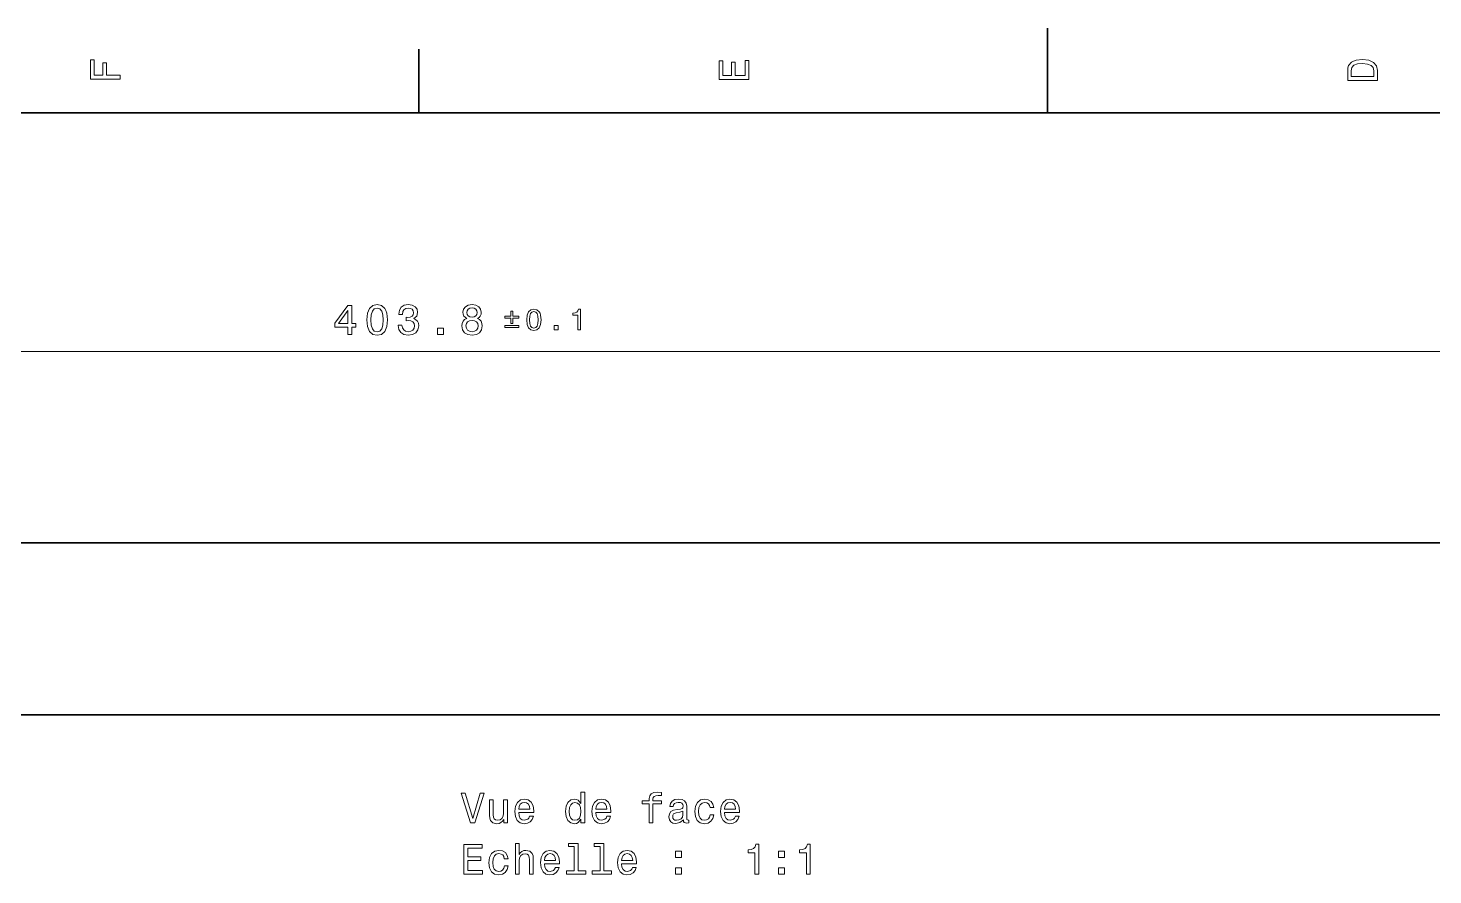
# Model space of a CAD drawing. Extents: x -898 to 594, y 0 to 420.
# Drawn here: x 176.7 to 342.5, y 320 to 420 of the extents above; entities that cross this region are included whole.
import ezdxf

# ---------------------------------------------------------------- set-up
doc = ezdxf.new("R2010")
doc.units = 0

msp = doc.modelspace()

# ---------------------------------------------------------------- linework, layer by layer
at = {"color": 7, "lineweight": 35, "ltscale": 0.25}
msp.add_line((297, 410), (297, 420), dxfattribs=at)
at = {"color": 7, "lineweight": 35, "ltscale": 0.1875}
msp.add_line((222.800003, 410), (222.800003, 417.5), dxfattribs=at)
at = {"color": 7, "lineweight": 35}
for p, q in [((584, 410), (10, 410)), ((75.177307, 359.238098), (380.103027, 359.238098)), ((75.177307, 338.918091), (380.103027, 338.918091))]:
    msp.add_line(p, q, dxfattribs=at)
at = {"color": 7, "lineweight": 13}
msp.add_line((25.740173, 381.837219), (429.540161, 381.837219), dxfattribs=at)
for points in [[(187.533203, 413.966156), (187.533203, 414.43515), (185.924408, 414.43515), (185.924408, 415.907776), (185.505829, 415.907776), (185.505829, 414.43515), (184.456833, 414.43515), (184.456833, 416.245697), (184.033203, 416.245697), (184.033203, 413.966156)], [(332.433228, 414.994965), (332.433228, 413.829987), (335.933228, 413.829987), (335.933228, 414.994965), (335.822266, 415.544678), (335.484375, 415.953186), (334.934662, 416.205353), (334.183228, 416.296112), (333.416656, 416.215424), (333.114075, 416.114563), (332.871979, 415.973358), (332.544189, 415.56485), (332.463501, 415.297546)], [(261.733215, 413.940918), (261.733215, 416.159943), (261.30957, 416.159943), (261.30957, 414.404907), (260.12442, 414.404907), (260.12442, 415.968292), (259.705841, 415.968292), (259.705841, 414.404907), (258.65686, 414.404907), (258.65686, 416.119598), (258.233215, 416.119598), (258.233215, 413.940918)], [(332.851807, 414.959656), (332.92746, 415.342957), (333.159454, 415.605194), (333.572998, 415.761536), (334.183228, 415.811951), (334.773285, 415.7565), (335.186829, 415.600159), (335.43396, 415.332855), (335.514648, 414.959656), (335.514648, 414.299011), (332.851807, 414.299011)], [(214.410065, 383.837219), (214.863953, 383.837219), (214.863953, 384.704651), (215.363235, 384.704651), (215.363235, 385.108124), (214.863953, 385.108124), (214.863953, 387.261566), (214.405014, 387.261566), (212.871872, 385.148468), (212.871872, 384.704651), (214.410065, 384.704651)], [(213.295502, 385.108124), (214.410065, 386.676544), (214.410065, 385.108124)], [(216.65329, 385.546875), (216.728928, 384.755096), (216.965973, 384.190247), (217.344208, 383.84729), (217.868698, 383.736359), (218.388153, 383.84729), (218.766403, 384.190247), (218.998383, 384.755096), (219.079086, 385.546875), (218.998383, 386.333618), (218.902573, 386.646301), (218.766403, 386.903503), (218.388153, 387.246429), (217.868698, 387.362427), (217.344208, 387.246429), (216.965973, 386.898468), (216.728928, 386.333618)], [(217.137436, 385.546875), (217.17778, 386.157104), (217.303864, 386.595856), (217.530807, 386.853058), (217.868698, 386.943848), (218.201553, 386.853058), (218.428497, 386.595856), (218.554581, 386.157104), (218.594925, 385.546875), (218.554581, 384.93161), (218.428497, 384.492828), (218.201553, 384.235626), (217.868698, 384.149902), (217.530807, 384.235626), (217.303864, 384.492828), (217.17778, 384.93161)], [(220.333832, 384.936646), (220.333832, 384.901337), (220.41452, 384.417175), (220.65155, 384.054077), (221.02475, 383.822083), (221.518997, 383.736359), (222.043488, 383.822083), (222.436859, 384.044006), (222.689026, 384.397034), (222.7798, 384.850891), (222.739456, 385.148468), (222.62851, 385.390533), (222.446945, 385.577148), (222.204865, 385.713287), (222.532684, 385.985626), (222.648682, 386.419342), (222.573029, 386.812714), (222.356171, 387.110291), (222.003143, 387.296875), (221.518997, 387.362427), (221.065109, 387.281738), (220.717117, 387.059845), (220.490173, 386.706818), (220.41452, 386.237793), (220.41452, 386.202484), (220.863373, 386.202484), (220.903717, 386.525269), (221.034836, 386.757263), (221.246658, 386.898468), (221.544205, 386.948883), (221.806458, 386.908539), (221.998093, 386.802643), (222.11409, 386.631165), (222.159485, 386.39917), (222.11409, 386.152069), (221.993057, 385.985626), (221.781235, 385.884766), (221.493774, 385.854523), (221.297089, 385.859558), (221.297089, 385.461151), (221.544205, 385.471222), (221.861938, 385.425842), (222.098969, 385.30481), (222.240173, 385.108124), (222.290604, 384.850891), (222.235138, 384.558411), (222.088882, 384.341553), (221.856888, 384.205383), (221.549255, 384.159973), (221.231522, 384.210419), (220.999542, 384.361725), (220.853287, 384.60379), (220.797806, 384.936646)], [(228.451416, 385.723389), (228.194214, 385.582184), (228.0177, 385.385498), (227.906738, 385.138367), (227.871445, 384.84082), (227.952133, 384.391968), (228.184128, 384.044006), (228.562363, 383.822083), (229.076767, 383.736359), (229.586136, 383.822083), (229.964386, 384.044006), (230.196365, 384.391968), (230.282104, 384.84082), (230.24176, 385.138367), (230.135849, 385.385498), (229.9543, 385.582184), (229.702133, 385.723389), (229.90387, 385.844421), (230.045074, 386.010864), (230.130814, 386.212585), (230.161072, 386.459686), (230.080368, 386.81778), (229.868561, 387.105225), (229.52562, 387.29184), (229.076767, 387.362427), (228.622879, 387.29184), (228.279938, 387.105225), (228.06308, 386.81778), (227.987442, 386.459686), (228.01265, 386.212585), (228.098389, 386.010864)], [(228.466537, 386.419342), (228.506882, 386.641266), (228.62793, 386.812714), (228.819565, 386.91864), (229.076767, 386.958984), (229.328934, 386.91864), (229.520584, 386.812714), (229.641617, 386.641266), (229.686996, 386.419342), (229.641617, 386.192413), (229.520584, 386.0159), (229.328934, 385.899902), (229.076767, 385.864594), (228.819565, 385.904938), (228.62793, 386.0159), (228.506882, 386.192413)], [(233.63385, 385.131805), (233.877426, 385.131805), (233.877426, 385.742554), (234.576416, 385.742554), (234.576416, 385.982605), (233.877426, 385.982605), (233.877426, 386.589813), (233.63385, 386.589813), (233.63385, 385.982605), (232.934845, 385.982605), (232.934845, 385.742554), (233.63385, 385.742554)], [(235.521835, 385.55899), (235.574783, 385.00473), (235.740707, 384.609344), (236.005478, 384.369293), (236.37262, 384.291626), (236.736237, 384.369293), (237.001007, 384.609344), (237.163406, 385.00473), (237.219879, 385.55899), (237.163406, 386.109711), (237.096329, 386.328583), (237.001007, 386.508606), (236.736237, 386.748688), (236.37262, 386.829865), (236.005478, 386.748688), (235.740707, 386.505096), (235.574783, 386.109711)], [(235.860733, 385.55899), (235.888977, 385.986145), (235.977234, 386.293274), (236.136093, 386.473328), (236.37262, 386.536865), (236.605621, 386.473328), (236.764481, 386.293274), (236.852737, 385.986145), (236.880981, 385.55899), (236.852737, 385.128296), (236.764481, 384.821167), (236.605621, 384.641113), (236.37262, 384.581085), (236.136093, 384.641113), (235.977234, 384.821167), (235.888977, 385.128296)], [(241.53952, 384.362213), (241.860764, 384.362213), (241.860764, 386.829865), (241.620712, 386.829865), (241.557159, 386.614532), (241.430069, 386.469788), (241.235916, 386.385071), (240.967606, 386.356812), (240.967606, 386.106171), (241.53952, 386.106171)], [(228.355591, 384.850891), (228.400986, 385.118195), (228.547241, 385.319916), (228.774185, 385.45105), (229.076767, 385.496429), (229.374329, 385.45105), (229.601273, 385.319916), (229.747528, 385.118195), (229.797958, 384.850891), (229.747528, 384.563446), (229.601273, 384.346588), (229.374329, 384.205383), (229.076767, 384.159973), (228.774185, 384.205383), (228.547241, 384.346588), (228.400986, 384.563446)], [(232.934845, 384.891754), (232.934845, 384.648163), (234.576416, 384.648163), (234.576416, 384.891754)], [(238.744247, 384.362213), (239.23143, 384.362213), (239.23143, 384.888245), (238.744247, 384.888245)], [(224.992767, 383.837219), (225.688736, 383.837219), (225.688736, 384.588654), (224.992767, 384.588654)], [(230.035706, 329.680542), (229.158173, 326.700012), (228.255447, 329.680542), (227.776337, 329.680542), (228.906021, 326.175507), (229.410339, 326.175507), (230.514801, 329.680542)], [(233.238144, 328.883728), (232.794342, 328.883728), (232.794342, 327.320313), (232.743912, 326.957214), (232.597656, 326.694946), (232.370712, 326.533569), (232.073166, 326.483154), (231.836136, 326.523499), (231.68483, 326.644531), (231.599106, 326.851288), (231.578934, 327.143799), (231.578934, 328.883728), (231.135132, 328.883728), (231.135132, 327.103455), (231.150253, 326.745392), (231.246078, 326.447845), (231.538589, 326.175507), (232.007599, 326.079681), (232.259766, 326.11499), (232.476624, 326.20578), (232.663223, 326.362091), (232.814514, 326.58905), (232.814514, 326.175507), (233.238144, 326.175507)], [(234.5746, 327.401001), (236.349823, 327.401001), (236.354858, 327.607788), (236.27417, 328.187744), (236.052277, 328.62146), (235.699249, 328.883728), (235.230225, 328.979553), (234.771286, 328.878662), (234.418259, 328.596252), (234.191315, 328.137329), (234.110626, 327.532135), (234.186279, 326.911804), (234.413223, 326.457916), (234.7612, 326.175507), (235.215088, 326.079681), (235.608459, 326.145233), (235.931229, 326.316711), (236.168259, 326.58905), (236.304428, 326.952148), (235.865677, 326.952148), (235.774887, 326.750427), (235.643768, 326.599152), (235.270569, 326.478088), (234.983109, 326.533569), (234.766251, 326.710083), (234.625031, 326.997559), (234.5746, 327.385895)], [(234.5746, 327.7742), (234.630081, 328.122192), (234.766251, 328.379395), (234.973022, 328.535736), (235.245361, 328.591217), (235.51265, 328.535736), (235.719421, 328.379395), (235.845505, 328.122192), (235.890884, 327.7742)], [(241.922592, 326.594086), (241.922592, 326.175507), (242.366394, 326.175507), (242.366394, 329.796539), (241.927628, 329.796539), (241.927628, 328.470184), (241.589737, 328.853455), (241.382965, 328.944244), (241.145935, 328.979553), (240.717255, 328.878662), (240.384399, 328.596252), (240.167542, 328.142365), (240.091904, 327.532135), (240.167542, 326.921906), (240.384399, 326.462982), (240.717255, 326.175507), (241.145935, 326.079681), (241.382965, 326.11499), (241.594772, 326.20578)], [(241.221573, 328.581116), (241.514084, 328.510529), (241.735992, 328.313843), (241.867111, 327.986023), (241.917542, 327.532135), (241.867111, 327.073212), (241.735992, 326.745392), (241.514084, 326.543671), (241.221573, 326.478088), (240.944199, 326.543671), (240.732391, 326.745392), (240.591171, 327.078247), (240.545792, 327.532135), (240.591171, 327.980988), (240.732391, 328.308777), (240.944199, 328.510529)], [(243.682678, 327.401001), (245.457886, 327.401001), (245.462936, 327.607788), (245.382248, 328.187744), (245.160339, 328.62146), (244.807312, 328.883728), (244.338287, 328.979553), (243.879364, 328.878662), (243.526337, 328.596252), (243.299393, 328.137329), (243.218704, 327.532135), (243.294342, 326.911804), (243.521286, 326.457916), (243.869278, 326.175507), (244.323166, 326.079681), (244.716537, 326.145233), (245.039307, 326.316711), (245.276337, 326.58905), (245.412506, 326.952148), (244.97374, 326.952148), (244.882965, 326.750427), (244.751831, 326.599152), (244.378647, 326.478088), (244.091171, 326.533569), (243.874313, 326.710083), (243.733109, 326.997559), (243.682678, 327.385895)], [(243.682678, 327.7742), (243.738144, 328.122192), (243.874313, 328.379395), (244.081085, 328.535736), (244.353424, 328.591217), (244.620712, 328.535736), (244.827484, 328.379395), (244.953568, 328.122192), (244.998962, 327.7742)], [(249.981659, 328.414703), (249.981659, 326.175507), (250.425476, 326.175507), (250.425476, 328.414703), (251.434113, 328.414703), (251.434113, 328.792938), (250.425476, 328.792938), (250.425476, 328.959381), (250.46077, 329.161102), (250.576767, 329.297272), (250.773453, 329.37796), (251.055878, 329.408203), (251.434113, 329.388031), (251.434113, 329.771332), (250.955017, 329.796539), (250.521301, 329.75116), (250.218704, 329.61499), (250.03714, 329.37796), (249.981659, 329.04007), (249.981659, 328.792938), (249.169708, 328.792938), (249.169708, 328.414703)], [(254.0112, 326.528534), (254.0112, 326.513397), (254.036423, 326.341919), (254.112076, 326.220886), (254.429794, 326.125061), (254.67691, 326.165405), (254.67691, 326.508362), (254.570999, 326.493225), (254.429794, 326.558777), (254.404572, 326.760529), (254.404572, 328.162537), (254.344055, 328.520599), (254.167542, 328.772766), (253.859909, 328.924072), (253.426193, 328.979553), (253.002563, 328.919037), (252.68988, 328.747559), (252.493195, 328.480255), (252.427628, 328.127228), (252.427628, 328.096985), (252.82605, 328.096985), (252.861343, 328.308777), (252.972305, 328.460083), (253.153854, 328.550873), (253.411057, 328.586182), (253.658173, 328.560944), (253.834686, 328.485291), (253.940598, 328.354187), (253.975906, 328.172638), (253.955734, 327.960815), (253.875031, 327.854889), (253.673309, 327.804474), (253.295074, 327.76413), (252.861343, 327.67334), (252.553711, 327.511963), (252.372162, 327.259796), (252.316681, 326.886597), (252.367111, 326.553741), (252.523453, 326.306641), (252.77562, 326.150299), (253.123596, 326.094818), (253.592621, 326.200714)], [(257.163208, 327.986023), (257.60199, 327.986023), (257.5112, 328.389496), (257.294342, 328.707214), (256.956451, 328.9039), (256.5177, 328.979553), (256.033539, 328.878662), (255.665375, 328.596252), (255.433395, 328.137329), (255.352707, 327.522034), (255.428345, 326.911804), (255.655304, 326.457916), (256.013367, 326.175507), (256.502563, 326.079681), (256.936279, 326.155334), (257.27417, 326.367157), (257.506165, 326.700012), (257.607025, 327.143799), (257.183411, 327.143799), (257.107758, 326.861389), (256.966522, 326.649567), (256.764801, 326.518433), (256.5177, 326.478088), (256.210052, 326.543671), (255.988144, 326.745392), (255.85199, 327.073212), (255.806595, 327.53717), (255.85199, 327.991058), (255.993195, 328.318878), (256.220154, 328.520599), (256.5177, 328.591217), (256.779938, 328.545837), (256.976624, 328.42984), (257.107758, 328.23819)], [(258.862793, 327.401001), (260.638, 327.401001), (260.643036, 327.607788), (260.562347, 328.187744), (260.340454, 328.62146), (259.987427, 328.883728), (259.518402, 328.979553), (259.059479, 328.878662), (258.706451, 328.596252), (258.479492, 328.137329), (258.398804, 327.532135), (258.474457, 326.911804), (258.701416, 326.457916), (259.049377, 326.175507), (259.503265, 326.079681), (259.896667, 326.145233), (260.219421, 326.316711), (260.456451, 326.58905), (260.592621, 326.952148), (260.15387, 326.952148), (260.06308, 326.750427), (259.931946, 326.599152), (259.558746, 326.478088), (259.271301, 326.533569), (259.054443, 326.710083), (258.913208, 326.997559), (258.862793, 327.385895)], [(258.862793, 327.7742), (258.918274, 328.122192), (259.054443, 328.379395), (259.2612, 328.535736), (259.533539, 328.591217), (259.800842, 328.535736), (260.007599, 328.379395), (260.133667, 328.122192), (260.179077, 327.7742)], [(253.96077, 327.123627), (253.900253, 326.861389), (253.738876, 326.659668), (253.496796, 326.528534), (253.199249, 326.483154), (253.007599, 326.508362), (252.871429, 326.58905), (252.785706, 326.730255), (252.760483, 326.926941), (252.780655, 327.103455), (252.861343, 327.229553), (253.184113, 327.370758), (253.592621, 327.431274), (253.96077, 327.552307)], [(228.099106, 320.128662), (230.318115, 320.128662), (230.318115, 320.552307), (228.56308, 320.552307), (228.56308, 321.737457), (230.12648, 321.737457), (230.12648, 322.156036), (228.56308, 322.156036), (228.56308, 323.205017), (230.277771, 323.205017), (230.277771, 323.628662), (228.099106, 323.628662)], [(234.186279, 320.128662), (234.630081, 320.128662), (234.630081, 321.692078), (234.675476, 322.05014), (234.821716, 322.312378), (235.048676, 322.473755), (235.351257, 322.534271), (235.593338, 322.483856), (235.744629, 322.347687), (235.820282, 322.120728), (235.845505, 321.818146), (235.845505, 320.128662), (236.289307, 320.128662), (236.289307, 321.908936), (236.269135, 322.266998), (236.178345, 322.564545), (235.880798, 322.836884), (235.416824, 322.932709), (235.164658, 322.8974), (234.9478, 322.801575), (234.766251, 322.650269), (234.630081, 322.443512), (234.630081, 323.749695), (234.186279, 323.749695)], [(241.140884, 323.376495), (241.140884, 320.501862), (240.228058, 320.501862), (240.228058, 320.128662), (242.492477, 320.128662), (242.492477, 320.501862), (241.584686, 320.501862), (241.584686, 323.749695), (240.444916, 323.749695), (240.444916, 323.376495)], [(244.17691, 323.376495), (244.17691, 320.501862), (243.264084, 320.501862), (243.264084, 320.128662), (245.528503, 320.128662), (245.528503, 320.501862), (244.620712, 320.501862), (244.620712, 323.749695), (243.480942, 323.749695), (243.480942, 323.376495)], [(262.463654, 320.128662), (262.922577, 320.128662), (262.922577, 323.65387), (262.579651, 323.65387), (262.488861, 323.346252), (262.307312, 323.139465), (262.029938, 323.018433), (261.646637, 322.978088), (261.646637, 322.620026), (262.463654, 322.620026)], [(268.535706, 320.128662), (268.994629, 320.128662), (268.994629, 323.65387), (268.651703, 323.65387), (268.560913, 323.346252), (268.379364, 323.139465), (268.10199, 323.018433), (267.718689, 322.978088), (267.718689, 322.620026), (268.535706, 322.620026)], [(232.875031, 321.939178), (233.313797, 321.939178), (233.223022, 322.342651), (233.006165, 322.66037), (232.668259, 322.857056), (232.229507, 322.932709), (231.745361, 322.831818), (231.377197, 322.549408), (231.145218, 322.090485), (231.064514, 321.475189), (231.140167, 320.86496), (231.367111, 320.411072), (231.725189, 320.128662), (232.214371, 320.032837), (232.648087, 320.10849), (232.985992, 320.320313), (233.217972, 320.653168), (233.318848, 321.096954), (232.895218, 321.096954), (232.819565, 320.814545), (232.678345, 320.602722), (232.476624, 320.471588), (232.229507, 320.431244), (231.921875, 320.496826), (231.699966, 320.698547), (231.563797, 321.026367), (231.518402, 321.490326), (231.563797, 321.944214), (231.705002, 322.272034), (231.931961, 322.473755), (232.229507, 322.544373), (232.491745, 322.498993), (232.688446, 322.382996), (232.819565, 322.191345)], [(237.610626, 321.354156), (239.385849, 321.354156), (239.390884, 321.560944), (239.310196, 322.1409), (239.088287, 322.574615), (238.735275, 322.836884), (238.266251, 322.932709), (237.807312, 322.831818), (237.454285, 322.549408), (237.227341, 322.090485), (237.146652, 321.485291), (237.222305, 320.86496), (237.449249, 320.411072), (237.797226, 320.128662), (238.251114, 320.032837), (238.644485, 320.098389), (238.967255, 320.269867), (239.204285, 320.542206), (239.340454, 320.905304), (238.901703, 320.905304), (238.810913, 320.703583), (238.679794, 320.552307), (238.306595, 320.431244), (238.019135, 320.486725), (237.802277, 320.663239), (237.661057, 320.950714), (237.610626, 321.33905)], [(237.610626, 321.727356), (237.666107, 322.075348), (237.802277, 322.33255), (238.009048, 322.488892), (238.281372, 322.544373), (238.548676, 322.488892), (238.755447, 322.33255), (238.881516, 322.075348), (238.92691, 321.727356)], [(246.718704, 321.354156), (248.493912, 321.354156), (248.498962, 321.560944), (248.418274, 322.1409), (248.196365, 322.574615), (247.843338, 322.836884), (247.374313, 322.932709), (246.91539, 322.831818), (246.562363, 322.549408), (246.335419, 322.090485), (246.254715, 321.485291), (246.330368, 320.86496), (246.557312, 320.411072), (246.905304, 320.128662), (247.359192, 320.032837), (247.752563, 320.098389), (248.075333, 320.269867), (248.312363, 320.542206), (248.448517, 320.905304), (248.009766, 320.905304), (247.918991, 320.703583), (247.787857, 320.552307), (247.414658, 320.431244), (247.127197, 320.486725), (246.910339, 320.663239), (246.769135, 320.950714), (246.718704, 321.33905)], [(246.718704, 321.727356), (246.77417, 322.075348), (246.910339, 322.33255), (247.117111, 322.488892), (247.38945, 322.544373), (247.656738, 322.488892), (247.86351, 322.33255), (247.989594, 322.075348), (248.034973, 321.727356)], [(253.098389, 322.085449), (253.794342, 322.085449), (253.794342, 322.836884), (253.098389, 322.836884)], [(265.242462, 322.085449), (265.938446, 322.085449), (265.938446, 322.836884), (265.242462, 322.836884)], [(253.098389, 320.128662), (253.794342, 320.128662), (253.794342, 320.880096), (253.098389, 320.880096)], [(265.242462, 320.128662), (265.938446, 320.128662), (265.938446, 320.880096), (265.242462, 320.880096)]]:
    msp.add_lwpolyline(points, close=True, dxfattribs=at)

doc.saveas('drawing.dxf')
